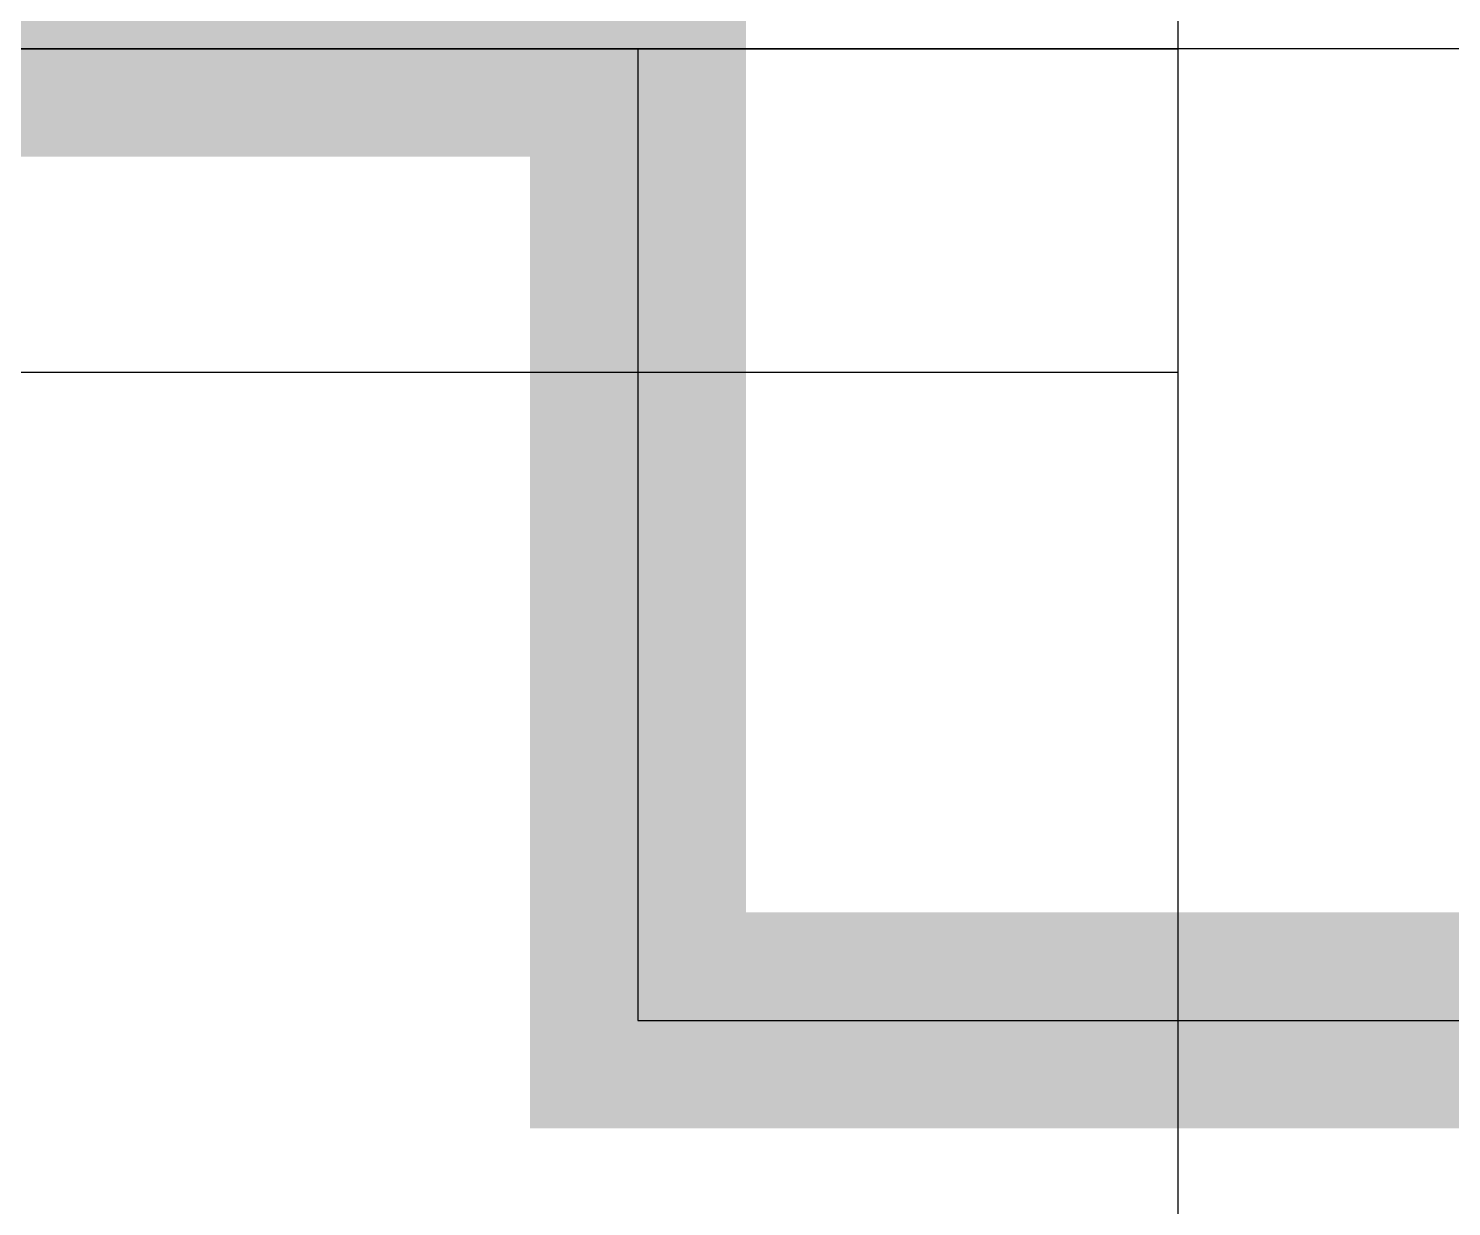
# Model space of a CAD drawing. Header units: millimetres. Extents: x 0 to 420500, y 0 to 297000.
# Drawn here: x 153040 to 154358, y 206003 to 207094 of the extents above; entities that cross this region are included whole.
import ezdxf

# ---------------------------------------------------------------- set-up
doc = ezdxf.new("R2010")
doc.units = ezdxf.units.MM
doc.header["$LTSCALE"] = 500
doc.linetypes.add('HID', pattern=[2.3, 1.5, -0.8])
doc.layers.add('AX', color=2, linetype='Continuous')
doc.layers.add('BACK', color=8, linetype='Continuous')

msp = doc.modelspace()

# ---------------------------------------------------------------- linework, layer by layer
at = {"layer": 'AX', "color": 6, "linetype": 'HID', "const_width": 200}
msp.add_lwpolyline([(122269.4, 250945.3), (194439.4, 250945.3), (194439.4, 236875.3), (197139.4, 236875.3), (197139.4, 229360.3), (194439.4, 229360.3), (194439.4, 207075.3), (158604.4, 207075.3), (158604.4, 206175.3), (153604.4, 206175.3), (153604.4, 207075.3), (134604.4, 207075.3), (134604.4, 206175.3), (129604.4, 206175.3), (129604.4, 207075.3), (122269.4, 207075.3), (122269.4, 250945.3)], dxfattribs=at)
at = {"layer": 'BACK'}
msp.add_line((150704.4, 207075.3), (154104.4, 207075.3), dxfattribs=at)
for points in [[(154104.4, 207210.3), (154104.4, 207075.3)], [(153604.4, 207075.3), (153604.4, 206175.3), (158604.4, 206175.3), (158604.4, 207075.3)]]:
    msp.add_lwpolyline(points, dxfattribs=at)
for points in [[(134104.4, 207075.5), (154104.4, 207075.5), (154104.4, 206775.5), (134104.4, 206775.5)], [(154104.4, 203375.3), (158104.4, 203375.3), (158104.4, 207075.3), (154104.4, 207075.3)]]:
    msp.add_lwpolyline(points, close=True, dxfattribs=at)

doc.saveas('drawing.dxf')
